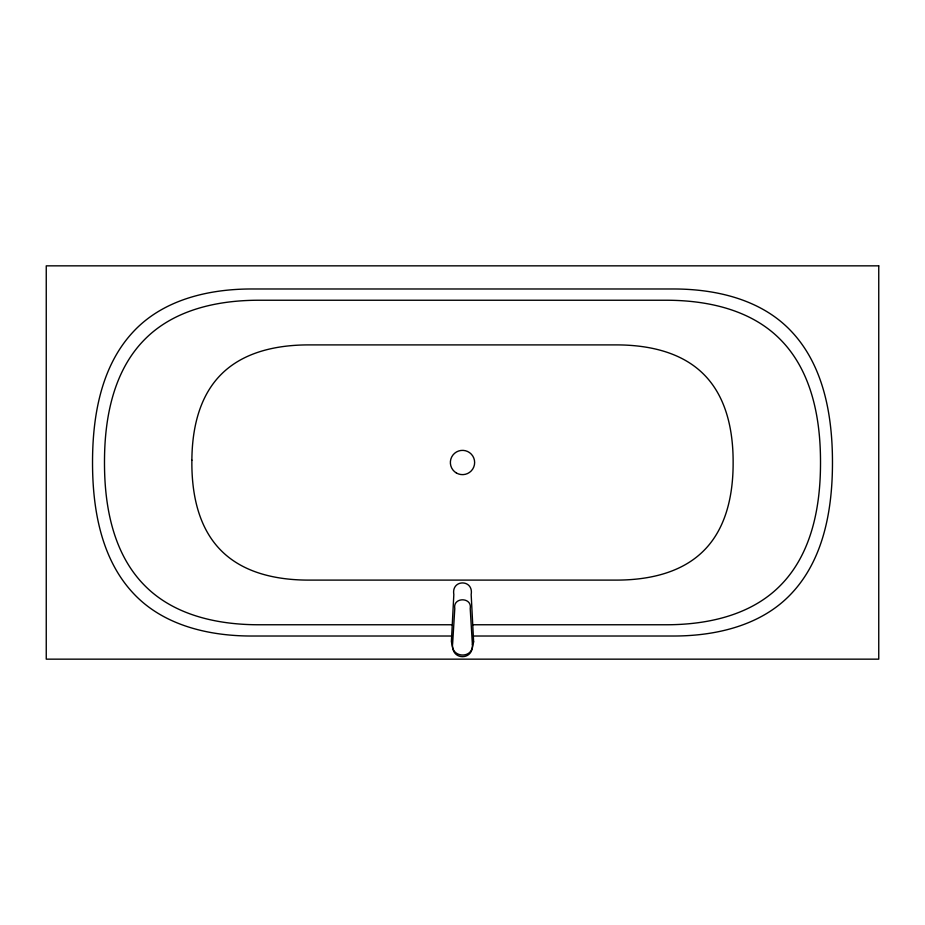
<?xml version="1.0" encoding="UTF-8"?>
<svg xmlns="http://www.w3.org/2000/svg" width="925" height="925" viewBox="0 0 925 925"><rect width="100%" height="100%" fill="white"/><g stroke="black" fill="none" stroke-linecap="round" stroke-linejoin="round"><path stroke-width="1.39" d="M452.244 624.757L260.064 624.757C219.086 624.953 174.802 615.911 144.947 585.803C114.538 555.347 105.265 510.531 104.548 468.929A330.676 330.676 0 0 1 104.548 456.071C105.265 414.469 114.538 369.653 144.947 339.197C174.802 309.089 219.086 300.047 260.064 300.243L664.936 300.243C705.914 300.047 750.198 309.089 780.053 339.197C810.462 369.653 819.735 414.469 820.452 456.071A330.676 330.676 0 0 1 820.452 468.929C819.735 510.531 810.462 555.347 780.053 585.803C750.198 615.911 705.914 624.953 664.936 624.757L472.756 624.757M451.654 636.018L253.3 636.018C210.727 636.296 164.742 626.225 134.345 594.359C102.617 561.336 93.39 513.641 92.593 469.368A365.907 365.907 0 0 1 92.593 455.632C93.39 411.359 102.617 363.664 134.345 330.641C164.742 298.775 210.727 288.704 253.3 288.982L671.7 288.982C714.273 288.704 760.257 298.775 790.655 330.641C822.383 363.664 831.61 411.359 832.407 455.632A365.907 365.907 0 0 1 832.407 469.368C831.61 513.641 822.383 561.336 790.655 594.359C760.257 626.225 714.273 636.296 671.7 636.018L473.346 636.018M472.386 644.239C473.739 659.328 450.174 658.172 452.649 643.349L454.788 608.569C452.614 596.903 472.386 596.903 470.212 608.569L472.386 644.239M473.623 641.8L472.051 649.523A16.581 16.581 0 0 1 471.704 650.252C468.778 658.797 456.222 658.797 453.296 650.252A16.581 16.581 0 0 1 452.949 649.523L451.388 641.534L453.828 594.532C451.146 579.073 473.854 579.073 471.172 594.532L473.623 641.8M191.88 460.164C191.475 492.204 197.719 527.192 221.272 550.699C244.177 573.673 278.171 580.206 309.47 580.102L615.53 580.102C646.829 580.206 680.823 573.673 703.728 550.699C726.703 527.793 733.236 493.8 733.132 462.5C733.236 431.2 726.703 397.207 703.728 374.301C680.823 351.327 646.829 344.794 615.53 344.898L309.47 344.898C278.171 344.794 244.177 351.327 221.272 374.301C198.863 396.617 192.076 429.593 191.88 460.164M878.75 265.845L46.25 265.845L46.25 659.155L878.75 659.155L878.75 265.845M456.407 472.999A12.141 12.141 0 0 0 474.641 462.523A12.141 12.141 0 0 0 456.453 451.978A12.141 12.141 0 0 0 456.407 472.999"/></g></svg>
